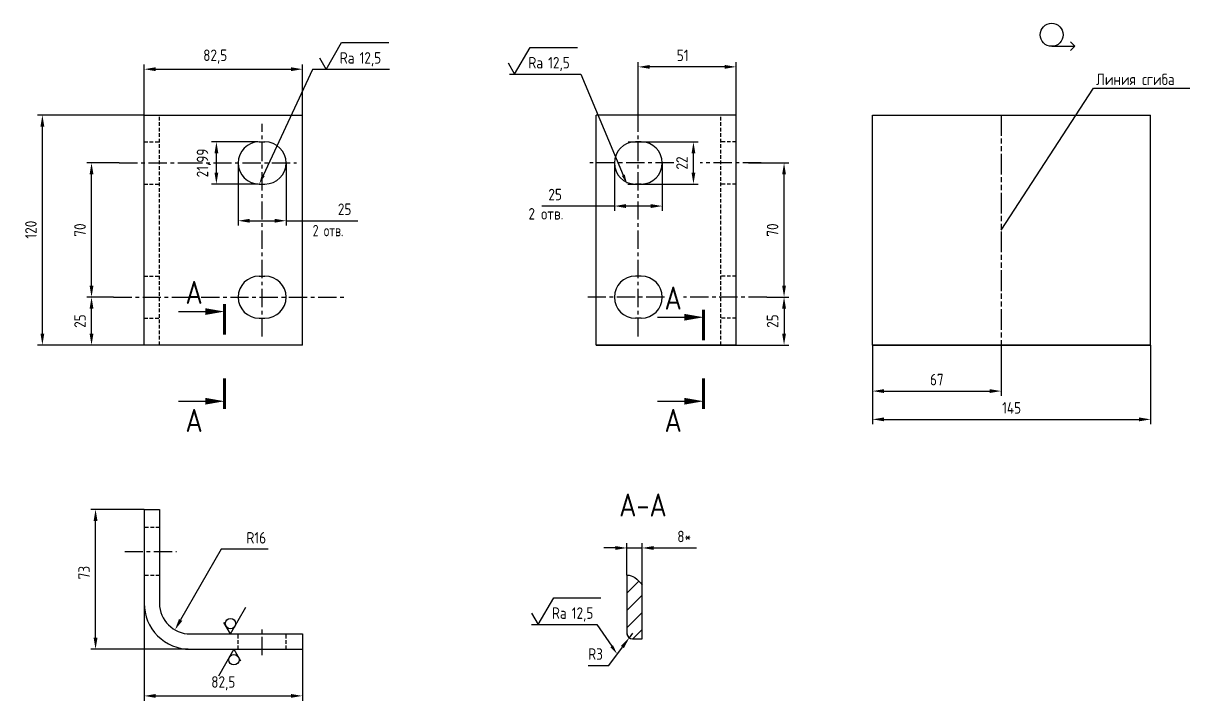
# Model space of a CAD drawing. Header units: millimetres. Extents: x 7465 to 10127, y 2427 to 3001.
# Drawn here: x 9519 to 10127, y 2562 to 2915 of the extents above; entities that cross this region are included whole.
import ezdxf
from ezdxf.enums import TextEntityAlignment as Align

# ---------------------------------------------------------------- set-up
doc = ezdxf.new("R2010")
doc.units = ezdxf.units.MM
doc.header["$LTSCALE"] = 0.3
for name, pattern in [('AM_ISO09W050', [22.5, 12, -1.5, 3, -1.5, 3, -1.5]), ('CENTER', [50.8, 31.75, -6.35, 6.35, -6.35]), ('HIDDEN', [9.525, 6.35, -3.175])]:
    doc.linetypes.add(name, pattern=pattern)
doc.layers.add('AM_11', color=3, linetype='AM_ISO09W050', lineweight=25)
for name, color, linetype in [('Bord', 1, 'Continuous'), ('Cen', 5, 'CENTER'), ('Cont', 6, 'Continuous'), ('Dim', 7, 'Continuous'), ('Hide', 2, 'HIDDEN'), ('Text', 3, 'Continuous'), ('Textb', 6, 'Continuous')]:
    doc.layers.add(name, color=color, linetype=linetype)
doc.styles.add('Style1', font='romans.shx', dxfattribs={"width": 0.8})
doc.dimstyles.new('Lin_5$0', dxfattribs={"dimscale": 5, "dimtxt": 3, "dimasz": 3, "dimexe": 1.25, "dimexo": 0, "dimgap": 1.5, "dimtad": 1, "dimtoh": 1, "dimtxsty": 'Style1', "dimcen": 2.5, "dimclrt": 3, "dimadec": 0, "dimazin": 0, "dimtfac": 1, "dimtmove": 0, "dimatfit": 3, "dimldrblk": 'DOT', "dimfxl": 1, "dimarcsym": 0})
doc.dimstyles.new('Lin_5$4', dxfattribs={"dimscale": 5, "dimtxt": 3, "dimasz": 3, "dimexe": 1.25, "dimexo": 0, "dimgap": 1.5, "dimtad": 1, "dimtoh": 1, "dimtxsty": 'Style1', "dimcen": 2.5, "dimclrt": 3, "dimadec": 0, "dimazin": 0, "dimtfac": 1, "dimtmove": 0, "dimatfit": 3, "dimldrblk": 'DOT', "dimfxl": 1, "dimarcsym": 0})

# ---------------------------------------------------------------- blocks, each defined once
blk = doc.blocks.new('*D70')
at = {"layer": 'Defpoints', "color": 0, "transparency": 16777216}
for p in [(9528.98, 2867.11), (9582.04, 2867.11), (9582.04, 2747.11)]:
    blk.add_point(p, dxfattribs=at)
at = {"layer": 'Dim', "color": 0, "linetype": 'ByBlock', "lineweight": -2, "transparency": 16777216}
for p, q in [((9582.04, 2867.11), (9526.48, 2867.11)), ((9528.98, 2753.11), (9528.98, 2861.11)), ((9582.04, 2747.11), (9526.48, 2747.11))]:
    blk.add_line(p, q, dxfattribs=at)
at = {"layer": 'Dim', "color": 0, "transparency": 16777216}
for points in [[(9527.98, 2861.11), (9529.98, 2861.11), (9528.98, 2867.11)], [(9527.98, 2753.11), (9529.98, 2753.11), (9528.98, 2747.11)]]:
    blk.add_solid(points, dxfattribs=at)
at = {"layer": 'Dim', "color": 3, "transparency": 16777216, "insert": (9522.98, 2807.31), "char_height": 6, "attachment_point": 5, "rotation": 90, "style": 'Style1'}
blk.add_mtext('120', dxfattribs=at)
blk = doc.blocks.new('_Dot')
at = {"color": 0, "linetype": 'ByBlock', "lineweight": -2}
blk.add_line((-0.5, 0), (-1, 0), dxfattribs=at)
at = {"color": 0, "linetype": 'ByBlock', "const_width": 0.5}
blk.add_lwpolyline([(-0.25, 0, 1), (0.25, 0, 1)], format="xyb", close=True, dxfattribs=at)
blk = doc.blocks.new('*D71')
at = {"layer": 'Defpoints', "color": 0, "transparency": 16777216}
for p in [(9664.54, 2891.02), (9582.04, 2867.11), (9664.54, 2867.11)]:
    blk.add_point(p, dxfattribs=at)
at = {"layer": 'Dim', "color": 0, "linetype": 'ByBlock', "lineweight": -2, "transparency": 16777216}
for p, q in [((9582.04, 2867.11), (9582.04, 2893.52)), ((9588.04, 2891.02), (9658.54, 2891.02)), ((9664.54, 2867.11), (9664.54, 2893.52))]:
    blk.add_line(p, q, dxfattribs=at)
at = {"layer": 'Dim', "color": 0, "transparency": 16777216}
for points in [[(9588.04, 2892.02), (9588.04, 2890.02), (9582.04, 2891.02)], [(9658.54, 2892.02), (9658.54, 2890.02), (9664.54, 2891.02)]]:
    blk.add_solid(points, dxfattribs=at)
at = {"layer": 'Dim', "color": 3, "transparency": 16777216, "insert": (9619.08, 2897.6), "char_height": 6, "attachment_point": 5, "rotation": 360, "style": 'Style1'}
blk.add_mtext('82,5', dxfattribs=at)
blk = doc.blocks.new('*D72')
at = {"layer": 'Defpoints', "color": 0, "transparency": 16777216}
for p in [(9554.6, 2772.11), (9566.04, 2772.11), (9582.04, 2747.11)]:
    blk.add_point(p, dxfattribs=at)
at = {"layer": 'Dim', "color": 0, "linetype": 'ByBlock', "lineweight": -2, "transparency": 16777216}
for p, q in [((9566.04, 2772.11), (9552.1, 2772.11)), ((9554.6, 2753.11), (9554.6, 2766.11)), ((9582.04, 2747.11), (9552.1, 2747.11))]:
    blk.add_line(p, q, dxfattribs=at)
at = {"layer": 'Dim', "color": 0, "transparency": 16777216}
for points in [[(9553.6, 2766.11), (9555.6, 2766.11), (9554.6, 2772.11)], [(9553.6, 2753.11), (9555.6, 2753.11), (9554.6, 2747.11)]]:
    blk.add_solid(points, dxfattribs=at)
at = {"layer": 'Dim', "color": 3, "transparency": 16777216, "insert": (9548.6, 2759.61), "char_height": 6, "attachment_point": 5, "rotation": 90, "style": 'Style1'}
blk.add_mtext('25', dxfattribs=at)
blk = doc.blocks.new('*D73')
at = {"layer": 'Defpoints', "color": 0, "transparency": 16777216}
for p in [(9554.6, 2842.11), (9569.04, 2842.11), (9566.04, 2772.11)]:
    blk.add_point(p, dxfattribs=at)
at = {"layer": 'Dim', "color": 0, "linetype": 'ByBlock', "lineweight": -2, "transparency": 16777216}
for p, q in [((9569.04, 2842.11), (9552.1, 2842.11)), ((9554.6, 2778.11), (9554.6, 2836.11)), ((9566.04, 2772.11), (9552.1, 2772.11))]:
    blk.add_line(p, q, dxfattribs=at)
at = {"layer": 'Dim', "color": 0, "transparency": 16777216}
for points in [[(9553.6, 2836.11), (9555.6, 2836.11), (9554.6, 2842.11)], [(9553.6, 2778.11), (9555.6, 2778.11), (9554.6, 2772.11)]]:
    blk.add_solid(points, dxfattribs=at)
at = {"layer": 'Dim', "color": 3, "transparency": 16777216, "insert": (9548.6, 2807.11), "char_height": 6, "attachment_point": 5, "rotation": 90, "style": 'Style1'}
blk.add_mtext('70', dxfattribs=at)
blk = doc.blocks.new('*D74')
at = {"layer": 'Defpoints', "color": 0, "transparency": 16777216}
for p in [(9631.04, 2842.11), (9656.04, 2842.11), (9656.04, 2811.97)]:
    blk.add_point(p, dxfattribs=at)
at = {"layer": 'Dim', "color": 0, "linetype": 'ByBlock', "lineweight": -2, "transparency": 16777216}
for p, q in [((9631.04, 2842.11), (9631.04, 2809.47)), ((9656.04, 2842.11), (9656.04, 2809.47)), ((9637.04, 2811.97), (9650.04, 2811.97)), ((9656.04, 2811.97), (9693.46, 2811.97))]:
    blk.add_line(p, q, dxfattribs=at)
at = {"layer": 'Dim', "color": 0, "transparency": 16777216}
for points in [[(9637.04, 2812.97), (9637.04, 2810.97), (9631.04, 2811.97)], [(9650.04, 2812.97), (9650.04, 2810.97), (9656.04, 2811.97)]]:
    blk.add_solid(points, dxfattribs=at)
at = {"layer": 'Dim', "color": 3, "transparency": 16777216, "insert": (9686.57, 2817.97), "char_height": 6, "attachment_point": 5, "style": 'Style1'}
blk.add_mtext('25', dxfattribs=at)
blk = doc.blocks.new('*D75')
at = {"layer": 'Defpoints', "color": 0, "transparency": 16777216}
for p in [(9619.71, 2853.11), (9641.38, 2853.11), (9641.56, 2831.12)]:
    blk.add_point(p, dxfattribs=at)
at = {"layer": 'Dim', "color": 0, "linetype": 'ByBlock', "lineweight": -2, "transparency": 16777216}
for p, q in [((9641.38, 2853.11), (9617.21, 2853.11)), ((9619.71, 2837.12), (9619.71, 2847.11)), ((9641.56, 2831.12), (9617.21, 2831.12))]:
    blk.add_line(p, q, dxfattribs=at)
at = {"layer": 'Dim', "color": 0, "transparency": 16777216}
for points in [[(9618.71, 2847.11), (9620.71, 2847.11), (9619.71, 2853.11)], [(9618.71, 2837.12), (9620.71, 2837.12), (9619.71, 2831.12)]]:
    blk.add_solid(points, dxfattribs=at)
at = {"layer": 'Dim', "color": 3, "transparency": 16777216, "insert": (9613.14, 2842.11), "char_height": 6, "attachment_point": 5, "rotation": 90, "style": 'Style1'}
blk.add_mtext('21,99', dxfattribs=at)
blk = doc.blocks.new('*D76')
at = {"layer": 'Defpoints', "color": 0, "transparency": 16777216}
for p in [(9556.71, 2661.41), (9582.04, 2661.41), (9605.04, 2588.41)]:
    blk.add_point(p, dxfattribs=at)
at = {"layer": 'Dim', "color": 0, "linetype": 'ByBlock', "lineweight": -2, "transparency": 16777216}
for p, q in [((9582.04, 2661.41), (9554.21, 2661.41)), ((9556.71, 2594.41), (9556.71, 2655.41)), ((9605.04, 2588.41), (9554.21, 2588.41))]:
    blk.add_line(p, q, dxfattribs=at)
at = {"layer": 'Dim', "color": 0, "transparency": 16777216}
for points in [[(9555.71, 2655.41), (9557.71, 2655.41), (9556.71, 2661.41)], [(9555.71, 2594.41), (9557.71, 2594.41), (9556.71, 2588.41)]]:
    blk.add_solid(points, dxfattribs=at)
at = {"layer": 'Dim', "color": 3, "transparency": 16777216, "insert": (9550.71, 2628.41), "char_height": 6, "attachment_point": 5, "rotation": 90, "style": 'Style1'}
blk.add_mtext('73', dxfattribs=at)
blk = doc.blocks.new('*D77')
at = {"layer": 'Defpoints', "color": 0, "transparency": 16777216}
for p in [(9582.04, 2611.41), (9664.54, 2588.41), (9664.54, 2564.1)]:
    blk.add_point(p, dxfattribs=at)
at = {"layer": 'Dim', "color": 0, "linetype": 'ByBlock', "lineweight": -2, "transparency": 16777216}
for p, q in [((9582.04, 2611.41), (9582.04, 2561.6)), ((9664.54, 2588.41), (9664.54, 2561.6)), ((9588.04, 2564.1), (9658.54, 2564.1))]:
    blk.add_line(p, q, dxfattribs=at)
at = {"layer": 'Dim', "color": 0, "transparency": 16777216}
for points in [[(9588.04, 2565.1), (9588.04, 2563.1), (9582.04, 2564.1)], [(9658.54, 2565.1), (9658.54, 2563.1), (9664.54, 2564.1)]]:
    blk.add_solid(points, dxfattribs=at)
at = {"layer": 'Dim', "color": 3, "transparency": 16777216, "insert": (9623.29, 2570.67), "char_height": 6, "attachment_point": 5, "style": 'Style1'}
blk.add_mtext('82,5', dxfattribs=at)
blk = doc.blocks.new('sherISO_09')
at = {"layer": 'Text'}
for q in [(4.04, 7), (-1.73, 3)]:
    blk.add_line((0, 0), q, dxfattribs=at)
blk.add_circle((0, 2.71), 1.35, dxfattribs=at)
blk = doc.blocks.new('*D78')
at = {"layer": 'Defpoints', "color": 0, "transparency": 16777216}
for p in [(9839.68, 2892.24), (9890.68, 2867.11), (9839.68, 2862.61)]:
    blk.add_point(p, dxfattribs=at)
at = {"layer": 'Dim', "color": 0, "linetype": 'ByBlock', "lineweight": -2, "transparency": 16777216}
for p, q in [((9839.68, 2862.61), (9839.68, 2894.74)), ((9890.68, 2867.11), (9890.68, 2894.74)), ((9884.68, 2892.24), (9845.68, 2892.24))]:
    blk.add_line(p, q, dxfattribs=at)
at = {"layer": 'Dim', "color": 0, "transparency": 16777216}
for points in [[(9845.68, 2893.24), (9845.68, 2891.24), (9839.68, 2892.24)], [(9884.68, 2893.24), (9884.68, 2891.24), (9890.68, 2892.24)]]:
    blk.add_solid(points, dxfattribs=at)
at = {"layer": 'Dim', "color": 3, "transparency": 16777216, "insert": (9862.82, 2898.24), "char_height": 6, "attachment_point": 5, "style": 'Style1'}
blk.add_mtext('51', dxfattribs=at)
blk = doc.blocks.new('*D79')
at = {"layer": 'Defpoints', "color": 0, "transparency": 16777216}
for p in [(9827.18, 2842.11), (9852.18, 2842.11), (9827.18, 2819.63)]:
    blk.add_point(p, dxfattribs=at)
at = {"layer": 'Dim', "color": 0, "linetype": 'ByBlock', "lineweight": -2, "transparency": 16777216}
for p, q in [((9827.18, 2842.11), (9827.18, 2817.13)), ((9852.18, 2842.11), (9852.18, 2817.13)), ((9827.18, 2819.63), (9789.44, 2819.63)), ((9846.18, 2819.63), (9833.18, 2819.63))]:
    blk.add_line(p, q, dxfattribs=at)
at = {"layer": 'Dim', "color": 0, "transparency": 16777216}
for points in [[(9833.18, 2820.63), (9833.18, 2818.63), (9827.18, 2819.63)], [(9846.18, 2820.63), (9846.18, 2818.63), (9852.18, 2819.63)]]:
    blk.add_solid(points, dxfattribs=at)
at = {"layer": 'Dim', "color": 3, "transparency": 16777216, "insert": (9796.32, 2825.63), "char_height": 6, "attachment_point": 5, "style": 'Style1'}
blk.add_mtext('25', dxfattribs=at)
blk = doc.blocks.new('*D80')
at = {"layer": 'Defpoints', "color": 0, "transparency": 16777216}
for p in [(9834.41, 2853.1), (9868.42, 2853.1), (9834.18, 2831.11)]:
    blk.add_point(p, dxfattribs=at)
at = {"layer": 'Dim', "color": 0, "linetype": 'ByBlock', "lineweight": -2, "transparency": 16777216}
for p, q in [((9834.41, 2853.1), (9870.92, 2853.1)), ((9868.42, 2837.11), (9868.42, 2847.1)), ((9834.18, 2831.11), (9870.92, 2831.11))]:
    blk.add_line(p, q, dxfattribs=at)
at = {"layer": 'Dim', "color": 0, "transparency": 16777216}
for points in [[(9867.42, 2847.1), (9869.42, 2847.1), (9868.42, 2853.1)], [(9867.42, 2837.11), (9869.42, 2837.11), (9868.42, 2831.11)]]:
    blk.add_solid(points, dxfattribs=at)
at = {"layer": 'Dim', "color": 3, "transparency": 16777216, "insert": (9862.42, 2842.09), "char_height": 6, "attachment_point": 5, "rotation": 90, "style": 'Style1'}
blk.add_mtext('22', dxfattribs=at)
blk = doc.blocks.new('*D81')
at = {"layer": 'Defpoints', "color": 0, "transparency": 16777216}
for p in [(9906.68, 2772.11), (9890.68, 2747.11), (9915.66, 2747.11)]:
    blk.add_point(p, dxfattribs=at)
at = {"layer": 'Dim', "color": 0, "linetype": 'ByBlock', "lineweight": -2, "transparency": 16777216}
for p, q in [((9906.68, 2772.11), (9918.16, 2772.11)), ((9915.66, 2766.11), (9915.66, 2753.11)), ((9890.68, 2747.11), (9918.16, 2747.11))]:
    blk.add_line(p, q, dxfattribs=at)
at = {"layer": 'Dim', "color": 0, "transparency": 16777216}
for points in [[(9914.66, 2766.11), (9916.66, 2766.11), (9915.66, 2772.11)], [(9914.66, 2753.11), (9916.66, 2753.11), (9915.66, 2747.11)]]:
    blk.add_solid(points, dxfattribs=at)
at = {"layer": 'Dim', "color": 3, "transparency": 16777216, "insert": (9909.66, 2759.61), "char_height": 6, "attachment_point": 5, "rotation": 90, "style": 'Style1'}
blk.add_mtext('25', dxfattribs=at)
blk = doc.blocks.new('*D82')
at = {"layer": 'Defpoints', "color": 0, "transparency": 16777216}
for p in [(9897.2, 2842.11), (9915.66, 2842.11), (9906.68, 2772.11)]:
    blk.add_point(p, dxfattribs=at)
at = {"layer": 'Dim', "color": 0, "linetype": 'ByBlock', "lineweight": -2, "transparency": 16777216}
for p, q in [((9897.2, 2842.11), (9918.16, 2842.11)), ((9915.66, 2778.11), (9915.66, 2836.11)), ((9906.68, 2772.11), (9918.16, 2772.11))]:
    blk.add_line(p, q, dxfattribs=at)
at = {"layer": 'Dim', "color": 0, "transparency": 16777216}
for points in [[(9914.66, 2836.11), (9916.66, 2836.11), (9915.66, 2842.11)], [(9914.66, 2778.11), (9916.66, 2778.11), (9915.66, 2772.11)]]:
    blk.add_solid(points, dxfattribs=at)
at = {"layer": 'Dim', "color": 3, "transparency": 16777216, "insert": (9909.66, 2807.11), "char_height": 6, "attachment_point": 5, "rotation": 90, "style": 'Style1'}
blk.add_mtext('70', dxfattribs=at)
blk = doc.blocks.new('razrez01')
at = {"layer": 'Text'}
blk.add_lwpolyline([(-12, 0), (-5, 0)], dxfattribs=at)
blk.add_lwpolyline([(0, 0, 0, 1.76, 0), (-5, 0, 1.76, 1.76, 0)], format="xyseb", dxfattribs=at)
at = {"layer": 'Text', "const_width": 0.8}
blk.add_lwpolyline([(0, 2), (0, -6)], dxfattribs=at)
at = {"layer": 'Textb', "style": 'Style1', "width": 0.8}
blk.add_attdef('A', (-10.16, 2), '', height=6, dxfattribs=at)
blk = doc.blocks.new('razrez02')
at = {"layer": 'Text', "const_width": 0.8}
blk.add_lwpolyline([(0, 6), (0, -2)], dxfattribs=at)
at = {"layer": 'Text'}
blk.add_lwpolyline([(-12, 0), (-5, 0)], dxfattribs=at)
blk.add_lwpolyline([(0, 0, 0, 1.76, 0), (-5, 0, 1.76, 1.76, 0)], format="xyseb", dxfattribs=at)
at = {"layer": 'Textb', "style": 'Style1', "width": 0.8}
blk.add_attdef('А', (-10.16, -8), '', height=6, dxfattribs=at)
blk = doc.blocks.new('*D83')
at = {"layer": 'Defpoints', "color": 0, "transparency": 16777216}
for p in [(9836.72, 2596.83), (9834.94, 2594.42)]:
    blk.add_point(p, dxfattribs=at)
at = {"layer": 'Dim', "color": 0, "linetype": 'ByBlock', "lineweight": -2, "transparency": 16777216}
for p, q in [((9836.72, 2596.83), (9834.94, 2594.42)), ((9824.27, 2579.92), (9831.38, 2589.59)), ((9813.5, 2579.92), (9824.27, 2579.92))]:
    blk.add_line(p, q, dxfattribs=at)
blk.add_arc((9836.72, 2596.83), 3, 185.88279, 270, dxfattribs=at)
at = {"layer": 'Dim', "color": 0, "transparency": 16777216}
blk.add_solid([(9830.58, 2590.18), (9832.19, 2588.99), (9834.94, 2594.42)], dxfattribs=at)
at = {"layer": 'Dim', "color": 3, "transparency": 16777216, "insert": (9817.38, 2585.92), "char_height": 6, "attachment_point": 5, "style": 'Style1'}
blk.add_mtext('R3', dxfattribs=at)
blk = doc.blocks.new('sherISO_01')
at = {"layer": 'Text'}
blk.add_line((4.04, 7), (16.36, 7), dxfattribs=at)
blk.add_lwpolyline([(-1.73, 3), (0, 0), (4.04, 7)], dxfattribs=at)
at = {"layer": 'Text', "style": 'Style1', "width": 0.8}
blk.add_text('Ra', height=3, dxfattribs=at).set_placement((3.58, 1.5))
blk.add_attdef('12,5', (8.73, 1.5), '', height=3, dxfattribs=at)
blk = doc.blocks.new('ZNAK02')
at = {"layer": 'Textb', "style": 'Style1', "width": 0.8}
blk.add_attdef('А-А', text='', height=6, dxfattribs=at).set_placement((13.92, -0.06), align=Align.RIGHT)
blk.add_attdef('SC(1)', (14.94, -0.06), '', height=5, dxfattribs=at)
blk = doc.blocks.new('ZNAK09')
at = {"layer": 'Cont'}
for p, q in [((8.51, 0.22), (14.53, 0.22)), ((14.53, 0.22), (13.4, 1.35)), ((14.53, 0.22), (13.4, -0.91))]:
    blk.add_line(p, q, dxfattribs=at)
blk.add_circle((8.51, 3.22), 3, dxfattribs=at)
at = {"layer": 'Textb', "style": 'Style1', "width": 0.8}
blk.add_attdef('А', text='', height=6, dxfattribs=at).set_placement((3.83, 0.22), align=Align.RIGHT)
blk = doc.blocks.new('*D84')
at = {"layer": 'Defpoints', "color": 0, "transparency": 16777216}
for p in [(9961.79, 2747.11), (10028.79, 2747.11), (10028.79, 2723.11)]:
    blk.add_point(p, dxfattribs=at)
at = {"layer": 'Dim', "color": 0, "linetype": 'ByBlock', "lineweight": -2, "transparency": 16777216}
for p, q in [((9961.79, 2747.11), (9961.79, 2720.61)), ((10028.79, 2747.11), (10028.79, 2720.61)), ((9967.79, 2723.11), (10022.79, 2723.11))]:
    blk.add_line(p, q, dxfattribs=at)
at = {"layer": 'Dim', "color": 0, "transparency": 16777216}
for points in [[(9967.79, 2724.11), (9967.79, 2722.11), (9961.79, 2723.11)], [(10022.79, 2724.11), (10022.79, 2722.11), (10028.79, 2723.11)]]:
    blk.add_solid(points, dxfattribs=at)
at = {"layer": 'Dim', "color": 3, "transparency": 16777216, "insert": (9995.29, 2729.11), "char_height": 6, "attachment_point": 5, "style": 'Style1'}
blk.add_mtext('67', dxfattribs=at)
blk = doc.blocks.new('*D85')
at = {"layer": 'Defpoints', "color": 0, "transparency": 16777216}
for p in [(9961.79, 2747.11), (10106.79, 2747.11), (10106.79, 2708.35)]:
    blk.add_point(p, dxfattribs=at)
at = {"layer": 'Dim', "color": 0, "linetype": 'ByBlock', "lineweight": -2, "transparency": 16777216}
for p, q in [((9961.79, 2747.11), (9961.79, 2705.85)), ((10106.79, 2747.11), (10106.79, 2705.85)), ((9967.79, 2708.35), (10100.79, 2708.35))]:
    blk.add_line(p, q, dxfattribs=at)
at = {"layer": 'Dim', "color": 0, "transparency": 16777216}
for points in [[(9967.79, 2709.35), (9967.79, 2707.35), (9961.79, 2708.35)], [(10100.79, 2709.35), (10100.79, 2707.35), (10106.79, 2708.35)]]:
    blk.add_solid(points, dxfattribs=at)
at = {"layer": 'Dim', "color": 3, "transparency": 16777216, "insert": (10034.29, 2714.35), "char_height": 6, "attachment_point": 5, "style": 'Style1'}
blk.add_mtext('145', dxfattribs=at)
blk = doc.blocks.new('*D86')
at = {"layer": 'Defpoints', "color": 0, "transparency": 16777216}
for p in [(9606.04, 2612.41), (9598.09, 2598.52)]:
    blk.add_point(p, dxfattribs=at)
at = {"layer": 'Dim', "color": 0, "linetype": 'ByBlock', "lineweight": -2, "transparency": 16777216}
for p, q in [((9622.15, 2640.56), (9601.07, 2603.73)), ((9646.67, 2640.56), (9622.15, 2640.56))]:
    blk.add_line(p, q, dxfattribs=at)
at = {"layer": 'Dim', "color": 0, "transparency": 16777216}
blk.add_solid([(9600.21, 2604.23), (9601.94, 2603.23), (9598.09, 2598.52)], dxfattribs=at)
at = {"layer": 'Dim', "color": 3, "transparency": 16777216, "insert": (9640.5, 2646.56), "char_height": 6, "attachment_point": 5, "style": 'Style1'}
blk.add_mtext('R16', dxfattribs=at)
blk = doc.blocks.new('*D87')
at = {"layer": 'Defpoints', "color": 0, "transparency": 16777216}
for p in [(9841.72, 2641.26), (9833.72, 2627.1), (9841.72, 2622.11)]:
    blk.add_point(p, dxfattribs=at)
at = {"layer": 'Dim', "color": 0, "linetype": 'ByBlock', "lineweight": -2, "transparency": 16777216}
for p, q in [((9827.72, 2641.26), (9821.72, 2641.26)), ((9833.72, 2627.1), (9833.72, 2643.76)), ((9833.72, 2641.26), (9841.72, 2641.26)), ((9841.72, 2622.11), (9841.72, 2643.76)), ((9847.72, 2641.26), (9870.01, 2641.26))]:
    blk.add_line(p, q, dxfattribs=at)
at = {"layer": 'Dim', "color": 0, "transparency": 16777216}
for points in [[(9827.72, 2642.26), (9827.72, 2640.26), (9833.72, 2641.26)], [(9847.72, 2642.26), (9847.72, 2640.26), (9841.72, 2641.26)]]:
    blk.add_solid(points, dxfattribs=at)
at = {"layer": 'Dim', "color": 3, "transparency": 16777216, "insert": (9863.58, 2647.26), "char_height": 6, "attachment_point": 5, "style": 'Style1'}
blk.add_mtext('8*', dxfattribs=at)
blk = doc.blocks.new('*S88')
at = {"layer": 'Dim'}
for p, q in [((9784.03, 2601.29), (9818.04, 2601.29)), ((9818.04, 2601.29), (9825.82, 2590))]:
    blk.add_line(p, q, dxfattribs=at)
at = {"layer": 'Dim', "linetype": 'Continuous'}
blk.add_trace([(9825.13, 2589.53), (9826.5, 2590.47), (9828.66, 2585.88)], dxfattribs=at)
blk = doc.blocks.new('*S89')
at = {"layer": 'Dim'}
for p, q in [((9691.37, 2890.92), (9665.65, 2835.64)), ((9731.43, 2890.92), (9691.37, 2890.92))]:
    blk.add_line(p, q, dxfattribs=at)
at = {"layer": 'Dim', "linetype": 'Continuous'}
blk.add_trace([(9664.9, 2835.99), (9666.41, 2835.29), (9663.54, 2831.11)], dxfattribs=at)
blk = doc.blocks.new('*S90')
at = {"layer": 'Dim'}
for p, q in [((9772.47, 2888.41), (9809.71, 2888.41)), ((9809.71, 2888.41), (9831.85, 2835.71))]:
    blk.add_line(p, q, dxfattribs=at)
at = {"layer": 'Dim', "linetype": 'Continuous'}
blk.add_trace([(9831.08, 2835.39), (9832.62, 2836.04), (9833.79, 2831.11)], dxfattribs=at)

msp = doc.modelspace()

# ---------------------------------------------------------------- hatches: boundary and pattern name
at = {"layer": 'Hide'}
h = msp.add_hatch(dxfattribs=at)
h.set_pattern_fill('ANSI31', color=256, scale=2)
h.set_pattern_definition([(45, (668.862, -153.273), (-4.490128, 4.490128), [])])
edge = h.paths.add_edge_path()
edge.add_line((9834.496, 2627.057), (9833.72, 2627.06))
edge.add_line((9833.72, 2627.06), (9833.72, 2596.832))
edge.add_arc((9836.72, 2596.832), 3, 180, 270)
edge.add_line((9836.72, 2593.832), (9841.72, 2593.832))
edge.add_line((9841.72, 2593.832), (9841.72, 2622.169))
edge.add_line((9841.72, 2622.169), (9840.969, 2622.842))
edge.add_line((9840.969, 2622.842), (9839.512, 2624.378))
edge.add_line((9839.512, 2624.378), (9837.997, 2625.745))
edge.add_line((9837.997, 2625.745), (9836.326, 2626.643))
edge.add_line((9836.326, 2626.643), (9834.496, 2627.057))

# ---------------------------------------------------------------- linework, layer by layer
at = {"layer": 'AM_11', "ltscale": 3}
msp.add_line((10028.786, 2867.105), (10028.786, 2747.105), dxfattribs=at)
at = {"layer": 'Bord'}
msp.add_open_spline([(9833.72, 2627.104), (9835.214, 2627.072), (9838.179, 2626.306), (9840.407, 2623.304), (9841.72, 2622.112)], degree=3, knots=[9.3374521, 9.3374521, 9.3374521, 9.3374521, 13.9994364, 19.3060246, 19.3060246, 19.3060246, 19.3060246], dxfattribs=at)
at = {"layer": 'Cen'}
for p, q in [((9643.542, 2751.605), (9643.542, 2862.605)), ((9839.679, 2751.605), (9839.679, 2862.605)), ((9569.042, 2842.105), (9607.892, 2842.105)), ((9602.871, 2842.105), (9661.418, 2842.105)), ((9858.125, 2842.105), (9814.417, 2842.105)), ((9903.679, 2842.105), (9871.977, 2842.105)), ((9566.042, 2772.105), (9686.65, 2772.105)), ((9853.304, 2772.105), (9813.145, 2772.105)), ((9906.679, 2772.105), (9863.302, 2772.105)), ((9571.903, 2639.409), (9598.831, 2639.409)), ((9643.542, 2585.409), (9643.542, 2599.409))]:
    msp.add_line(p, q, dxfattribs=at)
at = {"layer": 'Cont'}
for p, q in [((9582.042, 2747.105), (9582.042, 2867.105)), ((9582.042, 2867.105), (9664.542, 2867.105)), ((9664.542, 2747.105), (9664.542, 2867.105)), ((9890.679, 2867.105), (9817.679, 2867.105)), ((9817.679, 2747.105), (9817.679, 2867.105)), ((9890.679, 2747.105), (9890.679, 2867.105)), ((9961.786, 2867.105), (10106.786, 2867.105)), ((9961.786, 2747.105), (9961.786, 2867.105)), ((10106.786, 2747.105), (10106.786, 2867.105)), ((9642.042, 2853.105), (9645.042, 2853.105)), ((9841.179, 2853.105), (9838.179, 2853.105)), ((9642.042, 2831.105), (9645.042, 2831.105)), ((9841.179, 2831.105), (9838.179, 2831.105)), ((9642.042, 2783.105), (9645.042, 2783.105)), ((9841.179, 2783.105), (9838.179, 2783.105)), ((9642.042, 2761.105), (9645.042, 2761.105)), ((9841.179, 2761.105), (9838.179, 2761.105)), ((9664.542, 2747.105), (9582.042, 2747.105)), ((9817.679, 2747.105), (9890.679, 2747.105)), ((9890.679, 2747.105), (9817.679, 2747.105)), ((10106.786, 2747.105), (9961.786, 2747.105)), ((9961.786, 2747.105), (10106.786, 2747.105)), ((9582.042, 2661.409), (9590.042, 2661.409)), ((9590.042, 2661.409), (9590.042, 2612.409)), ((9833.72, 2627.104), (9833.72, 2596.832)), ((9841.72, 2593.832), (9841.72, 2622.112)), ((9606.042, 2596.409), (9664.542, 2596.409)), ((9664.542, 2596.409), (9664.542, 2588.409)), ((9836.72, 2593.832), (9841.72, 2593.832))]:
    msp.add_line(p, q, dxfattribs=at)
msp.add_lwpolyline([(9582.042, 2661.409), (9582.042, 2612.409, 0.4142136), (9606.042, 2588.409), (9664.542, 2588.409)], format="xyb", dxfattribs=at)
for centre, radius, start, end in [((9642.042, 2842.105), 11, 90, 270), ((9645.042, 2842.105), 11, 270, 90), ((9838.179, 2842.105), 11, 90, 270), ((9841.179, 2842.105), 11, 270, 90), ((9642.042, 2772.105), 11, 90, 270), ((9645.042, 2772.105), 11, 270, 90), ((9838.179, 2772.105), 11, 90, 270), ((9841.179, 2772.105), 11, 270, 90), ((9606.042, 2612.409), 16, 180, 270), ((9836.72, 2596.832), 3, 180, 270)]:
    msp.add_arc(centre, radius, start, end, dxfattribs=at)
at = {"layer": 'Dim'}
for p, q in [((10028.786, 2807.105), (10077.032, 2881.084)), ((10077.032, 2881.084), (10127.134, 2881.084))]:
    msp.add_line(p, q, dxfattribs=at)
at = {"layer": 'Hide'}
for p, q in [((9590.042, 2747.105), (9590.042, 2867.105)), ((9882.679, 2747.105), (9882.679, 2867.105)), ((9582.042, 2853.105), (9590.042, 2853.105)), ((9890.679, 2853.105), (9882.679, 2853.105)), ((9582.042, 2831.105), (9590.042, 2831.105)), ((9890.679, 2831.105), (9882.679, 2831.105)), ((9582.042, 2783.105), (9590.042, 2783.105)), ((9890.679, 2783.105), (9882.679, 2783.105)), ((9582.042, 2761.105), (9590.042, 2761.105)), ((9890.679, 2761.105), (9882.679, 2761.105)), ((9590.042, 2651.909), (9582.042, 2651.909)), ((9590.042, 2626.909), (9582.042, 2626.909)), ((9631.042, 2588.409), (9631.042, 2596.409)), ((9656.042, 2588.409), (9656.042, 2596.409))]:
    msp.add_line(p, q, dxfattribs=at)

# ---------------------------------------------------------------- block references
at = {"xscale": 2, "yscale": 2, "zscale": 2}
msp.add_blockref('sherISO_09', (9627.039, 2596.409), dxfattribs=at)
at = {"xscale": 2, "yscale": 2, "zscale": 2, "rotation": 180.2642769852103}
msp.add_blockref('sherISO_09', (9628.814, 2588.409), dxfattribs=at)
at = {"layer": 'AM_11', "xscale": 2, "yscale": 2, "zscale": 2}
for p in [(9676.873, 2890.921), (9775.204, 2888.411)]:
    msp.add_blockref('sherISO_01', p, dxfattribs=at).add_auto_attribs({'12,5': '12,5'})
at = {"layer": 'Cen', "xscale": 2, "yscale": 2, "zscale": 2}
msp.add_blockref('ZNAK09', (10038.169, 2902.525), dxfattribs=at)
at = {"layer": 'Cont'}
ref = msp.add_blockref('ZNAK02', (9826.652, 2657.804), dxfattribs=dict(at, xscale=2, yscale=2, zscale=2))
ref.add_attrib('А-А', 'А-А', dxfattribs={"layer": 'Textb', "height": 12, "style": 'Style1', "width": 0.8}).set_placement((9854.499, 2657.687), align=Align.RIGHT)
at = {"layer": 'Cont', "xscale": 2, "yscale": 2, "zscale": 2}
msp.add_blockref('sherISO_01', (9787.498, 2601.287), dxfattribs=at).add_auto_attribs({'12,5': '12,5'})
at = {"layer": 'Dim'}
for name, p in [('*S89', (-21.5, 0)), ('*S90', (0, 0)), ('*S88', (0, 0))]:
    msp.add_blockref(name, p, dxfattribs=at)
at = {"layer": 'Dim', "xscale": 2, "yscale": 2, "zscale": 2}
for name, p, values in [('razrez01', (9623.891, 2764.588), {'A': 'А'}), ('razrez01', (9873.672, 2761.626), {'A': 'А'}), ('razrez02', (9623.891, 2717.809), {'А': 'А'}), ('razrez02', (9873.672, 2717.809), {'А': 'А'})]:
    msp.add_blockref(name, p, dxfattribs=at).add_auto_attribs(values)

# ---------------------------------------------------------------- texts
at = {"layer": 'Text', "style": 'Style1'}
for s, width, p in [('Линия сгиба', 0.8, (10078.365, 2882.708)), ('2 отв. ', 0.8, (9782.386, 2812.593)), ('2 отв. ', 0.7, (9669.948, 2803.844))]:
    msp.add_text(s, height=6, dxfattribs=dict(at, width=width)).set_placement(p)

# ---------------------------------------------------------------- dimensions: what is measured, and where the dimension line sits
at = {"layer": 'Dim'}
for base, p1, p2, angle, picture, middle in [((9664.542, 2891.024), (9582.042, 2867.105), (9664.542, 2867.105), 180, '*D71', (9619.078, 2891.024)), ((9839.679, 2892.244), (9890.679, 2867.105), (9839.679, 2862.605), 0, '*D78', (9862.823, 2892.244)), ((9528.98, 2867.105), (9582.042, 2747.105), (9582.042, 2867.105), 90, '*D70', (9528.98, 2807.315)), ((9619.712, 2853.105), (9641.56, 2831.116), (9641.378, 2853.105), 90, '*D75', (9619.712, 2842.111)), ((9868.421, 2853.103), (9834.179, 2831.105), (9834.407, 2853.103), 90, '*D80', (9868.421, 2842.092)), ((9554.6, 2842.105), (9566.042, 2772.105), (9569.042, 2842.105), 90, '*D73', (9554.6, 2807.105)), ((9656.042, 2811.969), (9631.042, 2842.105), (9656.042, 2842.105), 180, '*D74', (9686.573, 2811.969)), ((9827.179, 2819.628), (9852.179, 2842.105), (9827.179, 2842.105), 0, '*D79', (9796.321, 2819.628)), ((9554.6, 2772.105), (9582.042, 2747.105), (9566.042, 2772.105), 90, '*D72', (9554.6, 2759.605)), ((9556.714, 2661.409), (9605.042, 2588.409), (9582.042, 2661.409), 90, '*D76', (9556.714, 2628.409)), ((9664.542, 2564.1), (9582.042, 2611.409), (9664.542, 2588.409), 180, '*D77', (9623.292, 2564.1))]:
    dim = msp.add_linear_dim(base=base, p1=p1, p2=p2, angle=angle, dimstyle='Lin_5$0', override={"dimscale": 2, "dimarcsym": 1}, dxfattribs=at)
    dim.commit()
    dim.dimension.update_dxf_attribs({"geometry": picture, "text_midpoint": middle, "dimtype": 160})
for base, p2, picture, middle in [((9915.663, 2842.105), (9897.198, 2842.105), '*D82', (9909.663, 2807.105)), ((9915.663, 2747.105), (9890.679, 2747.105), '*D81', (9909.663, 2759.605))]:
    dim = msp.add_linear_dim(base=base, p1=(9906.679, 2772.105), p2=p2, angle=90, dimstyle='Lin_5$0', override={"dimscale": 2, "dimarcsym": 1}, dxfattribs=at)
    dim.commit()
    dim.dimension.update_dxf_attribs({"geometry": picture, "text_midpoint": middle})
for base, p2, override, picture, middle in [((10028.786, 2723.105), (10028.786, 2747.105), {"dimscale": 2, "dimpost": '', "dimarcsym": 1}, '*D84', (9995.286, 2729.105)), ((10106.786, 2708.355), (10106.786, 2747.105), {"dimscale": 2, "dimarcsym": 1}, '*D85', (10034.286, 2714.355))]:
    dim = msp.add_linear_dim(base=base, p1=(9961.786, 2747.105), p2=p2, dimstyle='Lin_5$0', override=override, dxfattribs=at)
    dim.commit()
    dim.dimension.update_dxf_attribs({"geometry": picture, "text_midpoint": middle})
dim = msp.add_radius_dim(center=(9606.042, 2612.409), mpoint=(9598.095, 2598.522), dimstyle='Lin_5$4', override={"dimscale": 2, "dimarcsym": 1}, dxfattribs=at)
dim.commit()
dim.dimension.update_dxf_attribs({"geometry": '*D86', "text_midpoint": (9640.496, 2640.561), "dimtype": 164})
dim = msp.add_linear_dim(base=(9841.72, 2641.257), p1=(9833.72, 2627.104), p2=(9841.72, 2622.112), text='<>*', dimstyle='Lin_5$0', override={"dimscale": 2, "dimarcsym": 1}, dxfattribs=at)
dim.commit()
dim.dimension.update_dxf_attribs({"geometry": '*D87', "text_midpoint": (9863.577, 2641.257), "dimtype": 160})
dim = msp.add_radius_dim(center=(9836.72, 2596.832), mpoint=(9834.941, 2594.417), dimstyle='Lin_5$4', override={"dimscale": 2, "dimpost": '', "dimarcsym": 1}, dxfattribs=at)
dim.commit()
dim.dimension.update_dxf_attribs({"geometry": '*D83', "text_midpoint": (9817.381, 2585.923)})

doc.saveas('drawing.dxf')
